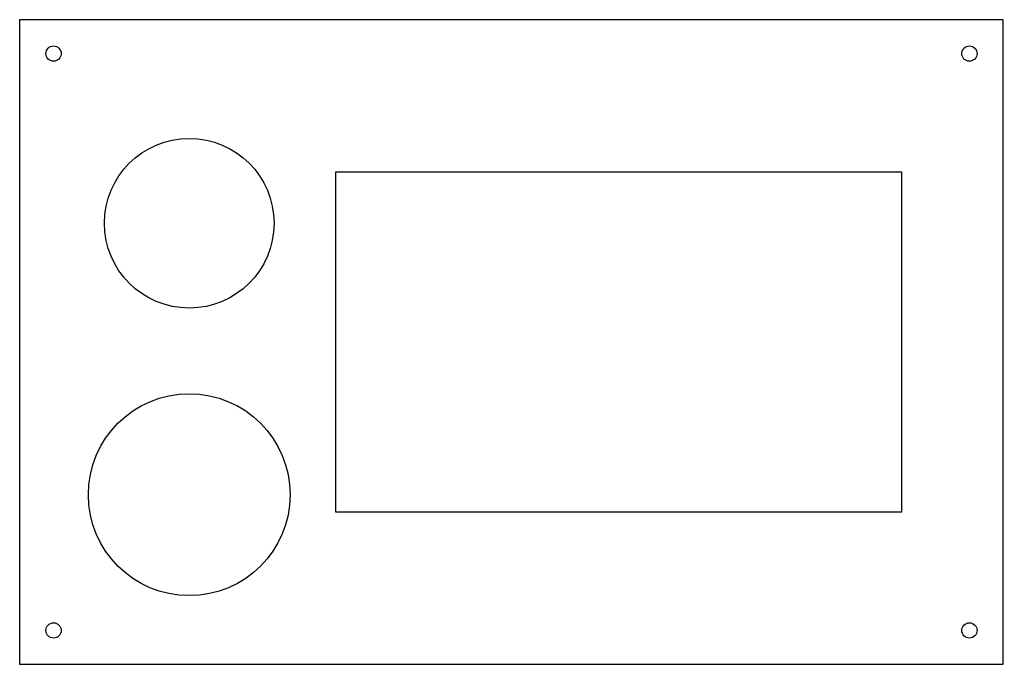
# Model space of a CAD drawing. Extents: x -179 to 111, y -64 to 126.
import ezdxf

# ---------------------------------------------------------------- set-up
doc = ezdxf.new("R2010")
doc.units = 0
doc.layers.get('0').update_dxf_attribs({"linetype": 'CONTINUOUS'})

msp = doc.modelspace()

# ---------------------------------------------------------------- linework, layer by layer
for points in [[(-179.2, 125.65), (-179.2, -64.35), (110.8, -64.35), (110.8, 125.65)], [(80.8, 80.8), (80.8, -19.5), (-86, -19.5), (-86, 80.8)]]:
    msp.add_lwpolyline(points, close=True)
for centre, radius in [((-169.2, 115.65), 2.25), ((100.8, 115.65), 2.25), ((-129.2, 65.65), 25), ((-129.2, -14.35), 29.75), ((-169.2, -54.35), 2.25), ((100.8, -54.35), 2.25)]:
    msp.add_circle(centre, radius)

doc.saveas('drawing.dxf')
